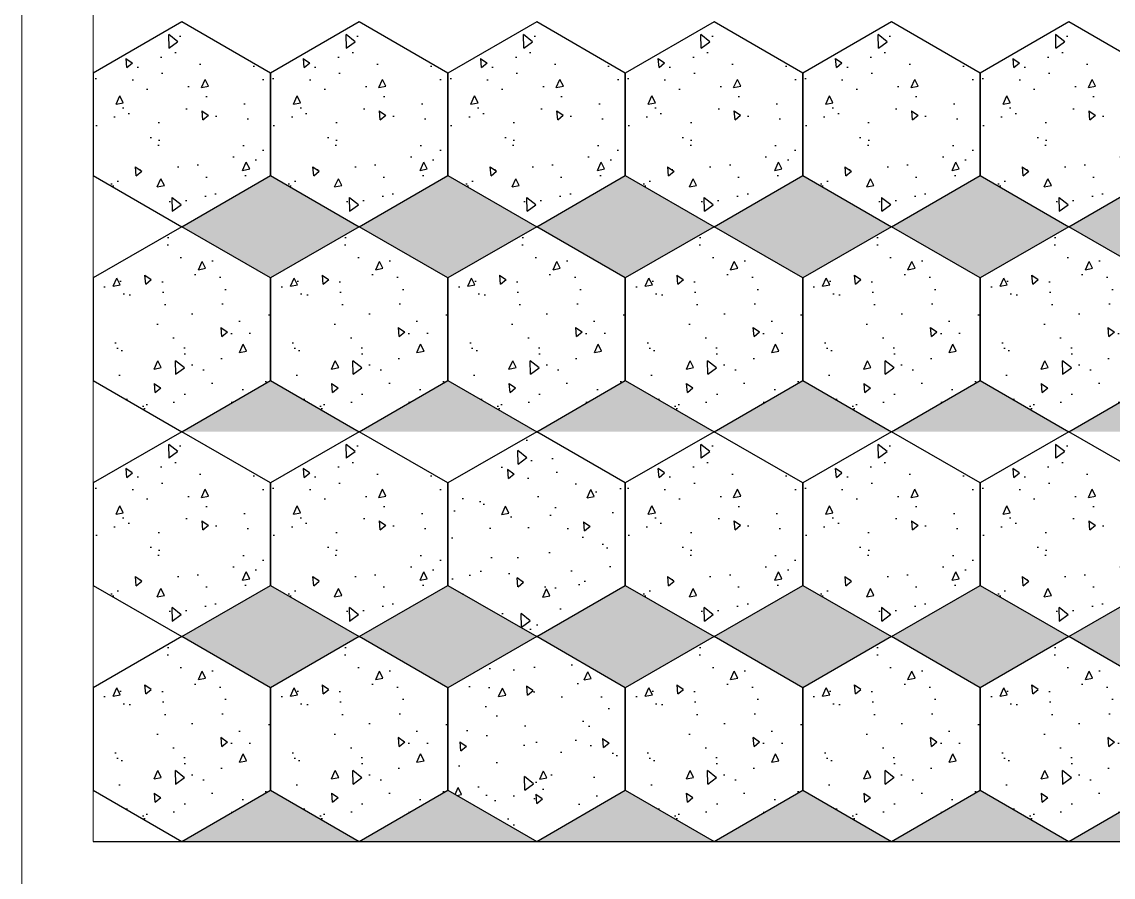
# Model space of a CAD drawing. Header units: millimetres. Extents: x 86441 to 190201, y 16532 to 98188.
# Drawn here: x 152342 to 153489, y 31825 to 32724 of the extents above; entities that cross this region are included whole.
import ezdxf

# ---------------------------------------------------------------- set-up
doc = ezdxf.new("R2010")
doc.units = ezdxf.units.MM
doc.header["$LTSCALE"] = 0.1
pattern_1 = [(95, (64319.13, 0), (70.047325, 58.77669), [9.525, -104.775]), (40, (64319.13, 0), (-80.00923, 55.08836), [7.62, -83.82029]), (145.45144, (64324.96, 4.9), (-9.9619, 113.86505), [8.095, -89.04512]), (91.1842, (64301.17, 17.96), (110.70512, 80.9767), [14.2875, -157.1625]), (141.63556, (64310.39, 24.71), (-3.5433, 171.41338), [12.14251, -133.5678]), (36.18415, (64301.17, 17.96), (-3.5433, 171.41338), [11.42998, -125.72987]), (66, (64314.64, 22.45), (89.75999, 17.447575), [9.525, -104.775]), (11, (64314.64, 22.45), (-43.26996, 86.9706), [7.62, -83.82]), (116.45145, (64322.12, 23.905), (46.49003, 104.41817), [8.095, -89.04497]), (82.5, (64319.126, 0), (-28.802735, 30.986707), [0, -82.804, 0, -85.09, 0, -84.1375]), (52.5, (64319.126, 0), (-11.794864, 59.0435), [0, -48.514, 0, -80.899, 0, -32.0675]), (12.5, (64299.1, -20.026), (49.963932, 45.913098), [0, -31.75, 0, -99.06, 0, -131.445]), (2.5, (64290.12, -29.006), (43.381952, 61.361196), [0, -41.275, 0, -65.786, 0, -93.345])]

msp = doc.modelspace()

# ---------------------------------------------------------------- hatches: boundary and pattern name
at = {"true_color": 0xa19859, "transparency": 33554687}
h = msp.add_hatch(dxfattribs=at)
h.set_pattern_fill('AR-CONC', color=55, scale=0.5, angle=45)
h.set_pattern_definition([(95, (64132.56, 13445.756), (70.047325, 58.77669), [9.525, -104.775]), (40, (64132.56, 13445.76), (-80.00923, 55.08836), [7.62, -83.82029]), (145.45144, (64138.4, 13450.65), (-9.9619, 113.86505), [8.095, -89.04512]), (91.1842, (64114.6, 13463.72), (110.70512, 80.9767), [14.2875, -157.1625]), (141.63556, (64123.82, 13470.46), (-3.5433, 171.41338), [12.14251, -133.5678]), (36.18415, (64114.6, 13463.72), (-3.5433, 171.41338), [11.42998, -125.72987]), (66, (64128.07, 13468.21), (89.75999, 17.447575), [9.525, -104.775]), (11, (64128.07, 13468.21), (-43.26996, 86.9706), [7.62, -83.82]), (116.45145, (64135.55, 13469.66), (46.49003, 104.41817), [8.095, -89.04497]), (82.5, (64132.56, 13445.756), (-28.802735, 30.986707), [0, -82.804, 0, -85.09, 0, -84.1375]), (52.5, (64132.56, 13445.756), (-11.794864, 59.0435), [0, -48.514, 0, -80.899, 0, -32.0675]), (12.5, (64112.533, 13425.73), (49.963932, 45.913098), [0, -31.75, 0, -99.06, 0, -131.445]), (2.5, (64103.55, 13416.75), (43.381952, 61.361196), [0, -41.275, 0, -65.786, 0, -93.345])])
h.paths.add_polyline_path([(152416.7, 32347.2), (152510, 32293.3), (152603.3, 32347.2), (152603.3, 32454.9), (152510, 32508.7), (152416.7, 32454.9)])
h.paths.add_polyline_path([(152416.7, 32562.6), (152510, 32508.7), (152603.3, 32562.6), (152603.3, 32670.3), (152510, 32724.2), (152416.7, 32670.3)])
h = msp.add_hatch(dxfattribs=at)
h.set_pattern_fill('AR-CONC', color=55, scale=0.5, angle=45)
h.set_pattern_definition([(95, (64319.13, 13445.756), (70.047325, 58.77669), [9.525, -104.775]), (40, (64319.13, 13445.76), (-80.00923, 55.08836), [7.62, -83.82029]), (145.45144, (64324.96, 13450.65), (-9.9619, 113.86505), [8.095, -89.04512]), (91.1842, (64301.17, 13463.72), (110.70512, 80.9767), [14.2875, -157.1625]), (141.63556, (64310.39, 13470.46), (-3.5433, 171.41338), [12.14251, -133.5678]), (36.18415, (64301.17, 13463.72), (-3.5433, 171.41338), [11.42998, -125.72987]), (66, (64314.64, 13468.21), (89.75999, 17.447575), [9.525, -104.775]), (11, (64314.64, 13468.21), (-43.26996, 86.9706), [7.62, -83.82]), (116.45145, (64322.12, 13469.66), (46.49003, 104.41817), [8.095, -89.04497]), (82.5, (64319.126, 13445.756), (-28.802735, 30.986707), [0, -82.804, 0, -85.09, 0, -84.1375]), (52.5, (64319.126, 13445.756), (-11.794864, 59.0435), [0, -48.514, 0, -80.899, 0, -32.0675]), (12.5, (64299.1, 13425.73), (49.963932, 45.913098), [0, -31.75, 0, -99.06, 0, -131.445]), (2.5, (64290.12, 13416.75), (43.381952, 61.361196), [0, -41.275, 0, -65.786, 0, -93.345])])
h.paths.add_polyline_path([(152603.3, 32347.2), (152696.6, 32293.3), (152789.9, 32347.2), (152789.9, 32454.9), (152696.6, 32508.7), (152603.3, 32454.9)])
h.paths.add_polyline_path([(152603.3, 32562.6), (152696.6, 32508.7), (152789.9, 32562.6), (152789.9, 32670.3), (152696.6, 32724.2), (152603.3, 32670.3)])
h = msp.add_hatch(dxfattribs=at)
h.set_pattern_fill('AR-CONC', color=55, scale=0.5, angle=45)
h.set_pattern_definition([(95, (64505.694, 13445.756), (70.047325, 58.77669), [9.525, -104.775]), (40, (64505.69, 13445.76), (-80.00923, 55.08836), [7.62, -83.82029]), (145.45144, (64511.53, 13450.65), (-9.9619, 113.86505), [8.095, -89.04512]), (91.1842, (64487.73, 13463.72), (110.70512, 80.9767), [14.2875, -157.1625]), (141.63556, (64496.96, 13470.46), (-3.5433, 171.41338), [12.14251, -133.5678]), (36.18415, (64487.73, 13463.72), (-3.5433, 171.41338), [11.42998, -125.72987]), (66, (64501.204, 13468.21), (89.75999, 17.447575), [9.525, -104.775]), (11, (64501.2, 13468.21), (-43.26996, 86.9706), [7.62, -83.82]), (116.45145, (64508.68, 13469.66), (46.49003, 104.41817), [8.095, -89.04497]), (82.5, (64505.694, 13445.756), (-28.802735, 30.986707), [0, -82.804, 0, -85.09, 0, -84.1375]), (52.5, (64505.694, 13445.756), (-11.794864, 59.0435), [0, -48.514, 0, -80.899, 0, -32.0675]), (12.5, (64485.668, 13425.73), (49.963932, 45.913098), [0, -31.75, 0, -99.06, 0, -131.445]), (2.5, (64476.69, 13416.75), (43.381952, 61.361196), [0, -41.275, 0, -65.786, 0, -93.345])])
h.paths.add_polyline_path([(152789.9, 32347.2), (152883.2, 32293.3), (152976.4, 32347.2), (152976.4, 32454.9), (152883.2, 32508.7), (152789.9, 32454.9)])
h.paths.add_polyline_path([(152789.9, 32562.6), (152883.2, 32508.7), (152976.4, 32562.6), (152976.4, 32670.3), (152883.2, 32724.2), (152789.9, 32670.3)])
h = msp.add_hatch(dxfattribs=at)
h.set_pattern_fill('AR-CONC', color=55, scale=0.5, angle=45)
h.set_pattern_definition([(95, (64692.26, 13445.756), (70.047325, 58.77669), [9.525, -104.775]), (40, (64692.26, 13445.76), (-80.00923, 55.08836), [7.62, -83.82029]), (145.45144, (64698.1, 13450.65), (-9.9619, 113.86505), [8.095, -89.04512]), (91.1842, (64674.3, 13463.72), (110.70512, 80.9767), [14.2875, -157.1625]), (141.63556, (64683.53, 13470.46), (-3.5433, 171.41338), [12.14251, -133.5678]), (36.18415, (64674.3, 13463.72), (-3.5433, 171.41338), [11.42998, -125.72987]), (66, (64687.77, 13468.21), (89.75999, 17.447575), [9.525, -104.775]), (11, (64687.77, 13468.21), (-43.26996, 86.9706), [7.62, -83.82]), (116.45145, (64695.25, 13469.66), (46.49003, 104.41817), [8.095, -89.04497]), (82.5, (64692.26, 13445.756), (-28.802735, 30.986707), [0, -82.804, 0, -85.09, 0, -84.1375]), (52.5, (64692.26, 13445.756), (-11.794864, 59.0435), [0, -48.514, 0, -80.899, 0, -32.0675]), (12.5, (64672.236, 13425.73), (49.963932, 45.913098), [0, -31.75, 0, -99.06, 0, -131.445]), (2.5, (64663.255, 13416.75), (43.381952, 61.361196), [0, -41.275, 0, -65.786, 0, -93.345])])
h.paths.add_polyline_path([(152976.4, 32347.2), (153069.7, 32293.3), (153163, 32347.2), (153163, 32454.9), (153069.7, 32508.7), (152976.4, 32454.9)])
h.paths.add_polyline_path([(152976.4, 32562.6), (153069.7, 32508.7), (153163, 32562.6), (153163, 32670.3), (153069.7, 32724.2), (152976.4, 32670.3)])
h = msp.add_hatch(dxfattribs=at)
h.set_pattern_fill('AR-CONC', color=55, scale=0.5, angle=45)
h.set_pattern_definition([(95, (64878.83, 13445.756), (70.047325, 58.77669), [9.525, -104.775]), (40, (64878.83, 13445.76), (-80.00923, 55.08836), [7.62, -83.82029]), (145.45144, (64884.67, 13450.65), (-9.9619, 113.86505), [8.095, -89.04512]), (91.1842, (64860.87, 13463.72), (110.70512, 80.9767), [14.2875, -157.1625]), (141.63556, (64870.1, 13470.46), (-3.5433, 171.41338), [12.14251, -133.5678]), (36.18415, (64860.87, 13463.72), (-3.5433, 171.41338), [11.42998, -125.72987]), (66, (64874.34, 13468.21), (89.75999, 17.447575), [9.525, -104.775]), (11, (64874.34, 13468.21), (-43.26996, 86.9706), [7.62, -83.82]), (116.45145, (64881.82, 13469.66), (46.49003, 104.41817), [8.095, -89.04497]), (82.5, (64878.83, 13445.756), (-28.802735, 30.986707), [0, -82.804, 0, -85.09, 0, -84.1375]), (52.5, (64878.83, 13445.756), (-11.794864, 59.0435), [0, -48.514, 0, -80.899, 0, -32.0675]), (12.5, (64858.803, 13425.73), (49.963932, 45.913098), [0, -31.75, 0, -99.06, 0, -131.445]), (2.5, (64849.82, 13416.75), (43.381952, 61.361196), [0, -41.275, 0, -65.786, 0, -93.345])])
h.paths.add_polyline_path([(153163, 32347.2), (153256.3, 32293.3), (153349.6, 32347.2), (153349.6, 32454.9), (153256.3, 32508.7), (153163, 32454.9)])
h.paths.add_polyline_path([(153163, 32562.6), (153256.3, 32508.7), (153349.6, 32562.6), (153349.6, 32670.3), (153256.3, 32724.2), (153163, 32670.3)])
h = msp.add_hatch(dxfattribs=at)
h.set_pattern_fill('AR-CONC', color=55, scale=0.5, angle=45)
h.set_pattern_definition([(95, (65065.4, 13445.756), (70.047325, 58.77669), [9.525, -104.775]), (40, (65065.4, 13445.76), (-80.00923, 55.08836), [7.62, -83.82029]), (145.45144, (65071.23, 13450.65), (-9.9619, 113.86505), [8.095, -89.04512]), (91.1842, (65047.44, 13463.72), (110.70512, 80.9767), [14.2875, -157.1625]), (141.63556, (65056.66, 13470.46), (-3.5433, 171.41338), [12.14251, -133.5678]), (36.18415, (65047.44, 13463.72), (-3.5433, 171.41338), [11.42998, -125.72987]), (66, (65060.91, 13468.21), (89.75999, 17.447575), [9.525, -104.775]), (11, (65060.91, 13468.21), (-43.26996, 86.9706), [7.62, -83.82]), (116.45145, (65068.39, 13469.66), (46.49003, 104.41817), [8.095, -89.04497]), (82.5, (65065.397, 13445.756), (-28.802735, 30.986707), [0, -82.804, 0, -85.09, 0, -84.1375]), (52.5, (65065.397, 13445.756), (-11.794864, 59.0435), [0, -48.514, 0, -80.899, 0, -32.0675]), (12.5, (65045.37, 13425.73), (49.963932, 45.913098), [0, -31.75, 0, -99.06, 0, -131.445]), (2.5, (65036.39, 13416.75), (43.381952, 61.361196), [0, -41.275, 0, -65.786, 0, -93.345])])
h.paths.add_polyline_path([(153349.6, 32347.2), (153442.9, 32293.3), (153536.1, 32347.2), (153536.1, 32454.9), (153442.9, 32508.7), (153349.6, 32454.9)])
h.paths.add_polyline_path([(153349.6, 32562.6), (153442.9, 32508.7), (153536.1, 32562.6), (153536.1, 32670.3), (153442.9, 32724.2), (153349.6, 32670.3)])
at = {"true_color": 0xffffff, "transparency": 33554687}
h = msp.add_hatch(color=7, dxfattribs=at)
h.dxf.hatch_style = 1
h.set_gradient(color1=(114, 89, 52), color2=(161, 152, 89))
h.paths.add_polyline_path([(152603.3, 32562.6), (152510, 32508.7), (152603.3, 32454.9), (152696.6, 32508.7)])
h.paths.add_polyline_path([(152603.3, 32347.2), (152510, 32293.3), (152696.6, 32293.3)])
h = msp.add_hatch(color=7, dxfattribs=at)
h.dxf.hatch_style = 1
h.set_gradient(color1=(114, 89, 52), color2=(161, 152, 89))
h.paths.add_polyline_path([(152883.2, 32508.7), (152789.9, 32562.6), (152696.6, 32508.7), (152789.9, 32454.9)])
h.paths.add_polyline_path([(152789.9, 32347.2), (152696.6, 32293.3), (152883.2, 32293.3)])
h = msp.add_hatch(color=7, dxfattribs=at)
h.dxf.hatch_style = 1
h.set_gradient(color1=(114, 89, 52), color2=(161, 152, 89))
h.paths.add_polyline_path([(152976.4, 32562.6), (152883.2, 32508.7), (152976.4, 32454.9), (153069.7, 32508.7)])
h.paths.add_polyline_path([(152976.4, 32347.2), (152883.2, 32293.3), (153069.7, 32293.3)])
h = msp.add_hatch(color=7, dxfattribs=at)
h.dxf.hatch_style = 1
h.set_gradient(color1=(114, 89, 52), color2=(161, 152, 89))
h.paths.add_polyline_path([(153256.3, 32508.7), (153163, 32562.6), (153069.7, 32508.7), (153163, 32454.9)])
h.paths.add_polyline_path([(153163, 32347.2), (153069.7, 32293.3), (153256.3, 32293.3)])
h = msp.add_hatch(color=7, dxfattribs=at)
h.dxf.hatch_style = 1
h.set_gradient(color1=(114, 89, 52), color2=(161, 152, 89))
h.paths.add_polyline_path([(153349.6, 32562.6), (153256.3, 32508.7), (153349.6, 32454.9), (153442.9, 32508.7)])
h.paths.add_polyline_path([(153349.6, 32347.2), (153256.3, 32293.3), (153442.9, 32293.3)])
h = msp.add_hatch(color=7, dxfattribs=at)
h.dxf.hatch_style = 1
h.set_gradient(color1=(114, 89, 52), color2=(161, 152, 89))
h.paths.add_polyline_path([(153629.4, 32508.7), (153536.1, 32562.6), (153442.9, 32508.7), (153536.1, 32454.9)])
h.paths.add_polyline_path([(153536.1, 32347.2), (153442.9, 32293.3), (153629.4, 32293.3)])
at = {"true_color": 0xa19859, "transparency": 33554687}
h = msp.add_hatch(dxfattribs=at)
h.set_pattern_fill('AR-CONC', color=55, scale=0.5, angle=45)
h.set_pattern_definition([(95, (64132.56, 13014.9), (70.047325, 58.77669), [9.525, -104.775]), (40, (64132.56, 13014.9), (-80.00923, 55.08836), [7.62, -83.82029]), (145.45144, (64138.4, 13019.795), (-9.9619, 113.86505), [8.095, -89.04512]), (91.1842, (64114.6, 13032.86), (110.70512, 80.9767), [14.2875, -157.1625]), (141.63556, (64123.82, 13039.6), (-3.5433, 171.41338), [12.14251, -133.5678]), (36.18415, (64114.6, 13032.86), (-3.5433, 171.41338), [11.42998, -125.72987]), (66, (64128.07, 13037.35), (89.75999, 17.447575), [9.525, -104.775]), (11, (64128.07, 13037.35), (-43.26996, 86.9706), [7.62, -83.82]), (116.45145, (64135.55, 13038.8), (46.49003, 104.41817), [8.095, -89.04497]), (82.5, (64132.56, 13014.897), (-28.802735, 30.986707), [0, -82.804, 0, -85.09, 0, -84.1375]), (52.5, (64132.56, 13014.897), (-11.794864, 59.0435), [0, -48.514, 0, -80.899, 0, -32.0675]), (12.5, (64112.533, 12994.87), (49.963932, 45.913098), [0, -31.75, 0, -99.06, 0, -131.445]), (2.5, (64103.55, 12985.89), (43.381952, 61.361196), [0, -41.275, 0, -65.786, 0, -93.345])])
h.paths.add_polyline_path([(152416.7, 31916.3), (152510, 31862.5), (152603.3, 31916.3), (152603.3, 32024), (152510, 32077.9), (152416.7, 32024)])
h.paths.add_polyline_path([(152416.7, 32131.7), (152510, 32077.9), (152603.3, 32131.7), (152603.3, 32239.5), (152510, 32293.3), (152416.7, 32239.5)])
h = msp.add_hatch(dxfattribs=at)
h.set_pattern_fill('AR-CONC', color=55, scale=0.5, angle=45)
h.set_pattern_definition([(95, (64319.13, 13014.9), (70.047325, 58.77669), [9.525, -104.775]), (40, (64319.13, 13014.9), (-80.00923, 55.08836), [7.62, -83.82029]), (145.45144, (64324.96, 13019.795), (-9.9619, 113.86505), [8.095, -89.04512]), (91.1842, (64301.17, 13032.86), (110.70512, 80.9767), [14.2875, -157.1625]), (141.63556, (64310.39, 13039.6), (-3.5433, 171.41338), [12.14251, -133.5678]), (36.18415, (64301.17, 13032.86), (-3.5433, 171.41338), [11.42998, -125.72987]), (66, (64314.64, 13037.35), (89.75999, 17.447575), [9.525, -104.775]), (11, (64314.64, 13037.35), (-43.26996, 86.9706), [7.62, -83.82]), (116.45145, (64322.12, 13038.8), (46.49003, 104.41817), [8.095, -89.04497]), (82.5, (64319.126, 13014.897), (-28.802735, 30.986707), [0, -82.804, 0, -85.09, 0, -84.1375]), (52.5, (64319.126, 13014.897), (-11.794864, 59.0435), [0, -48.514, 0, -80.899, 0, -32.0675]), (12.5, (64299.1, 12994.87), (49.963932, 45.913098), [0, -31.75, 0, -99.06, 0, -131.445]), (2.5, (64290.12, 12985.89), (43.381952, 61.361196), [0, -41.275, 0, -65.786, 0, -93.345])])
h.paths.add_polyline_path([(152603.3, 31916.3), (152696.6, 31862.5), (152789.9, 31916.3), (152789.9, 32024), (152696.6, 32077.9), (152603.3, 32024)])
h.paths.add_polyline_path([(152603.3, 32131.7), (152696.6, 32077.9), (152789.9, 32131.7), (152789.9, 32239.5), (152696.6, 32293.3), (152603.3, 32239.5)])
h = msp.add_hatch(dxfattribs=at)
h.set_pattern_fill('AR-CONC', color=55, scale=0.5, angle=45)
h.set_pattern_definition(pattern_1)
h.paths.add_polyline_path([(152789.9, 32131.7), (152883.2, 32077.9), (152976.4, 32131.7), (152976.4, 32239.5), (152883.2, 32293.3), (152789.9, 32239.5)])
h = msp.add_hatch(dxfattribs=at)
h.set_pattern_fill('AR-CONC', color=55, scale=0.5, angle=45)
h.set_pattern_definition([(95, (64692.26, 13014.9), (70.047325, 58.77669), [9.525, -104.775]), (40, (64692.26, 13014.9), (-80.00923, 55.08836), [7.62, -83.82029]), (145.45144, (64698.1, 13019.795), (-9.9619, 113.86505), [8.095, -89.04512]), (91.1842, (64674.3, 13032.86), (110.70512, 80.9767), [14.2875, -157.1625]), (141.63556, (64683.53, 13039.6), (-3.5433, 171.41338), [12.14251, -133.5678]), (36.18415, (64674.3, 13032.86), (-3.5433, 171.41338), [11.42998, -125.72987]), (66, (64687.77, 13037.35), (89.75999, 17.447575), [9.525, -104.775]), (11, (64687.77, 13037.35), (-43.26996, 86.9706), [7.62, -83.82]), (116.45145, (64695.25, 13038.8), (46.49003, 104.41817), [8.095, -89.04497]), (82.5, (64692.26, 13014.897), (-28.802735, 30.986707), [0, -82.804, 0, -85.09, 0, -84.1375]), (52.5, (64692.26, 13014.897), (-11.794864, 59.0435), [0, -48.514, 0, -80.899, 0, -32.0675]), (12.5, (64672.236, 12994.87), (49.963932, 45.913098), [0, -31.75, 0, -99.06, 0, -131.445]), (2.5, (64663.255, 12985.89), (43.381952, 61.361196), [0, -41.275, 0, -65.786, 0, -93.345])])
h.paths.add_polyline_path([(152976.4, 31916.3), (153069.7, 31862.5), (153163, 31916.3), (153163, 32024), (153069.7, 32077.9), (152976.4, 32024)])
h.paths.add_polyline_path([(152976.4, 32131.7), (153069.7, 32077.9), (153163, 32131.7), (153163, 32239.5), (153069.7, 32293.3), (152976.4, 32239.5)])
h = msp.add_hatch(dxfattribs=at)
h.set_pattern_fill('AR-CONC', color=55, scale=0.5, angle=45)
h.set_pattern_definition([(95, (64878.83, 13014.9), (70.047325, 58.77669), [9.525, -104.775]), (40, (64878.83, 13014.9), (-80.00923, 55.08836), [7.62, -83.82029]), (145.45144, (64884.67, 13019.795), (-9.9619, 113.86505), [8.095, -89.04512]), (91.1842, (64860.87, 13032.86), (110.70512, 80.9767), [14.2875, -157.1625]), (141.63556, (64870.1, 13039.6), (-3.5433, 171.41338), [12.14251, -133.5678]), (36.18415, (64860.87, 13032.86), (-3.5433, 171.41338), [11.42998, -125.72987]), (66, (64874.34, 13037.35), (89.75999, 17.447575), [9.525, -104.775]), (11, (64874.34, 13037.35), (-43.26996, 86.9706), [7.62, -83.82]), (116.45145, (64881.82, 13038.8), (46.49003, 104.41817), [8.095, -89.04497]), (82.5, (64878.83, 13014.897), (-28.802735, 30.986707), [0, -82.804, 0, -85.09, 0, -84.1375]), (52.5, (64878.83, 13014.897), (-11.794864, 59.0435), [0, -48.514, 0, -80.899, 0, -32.0675]), (12.5, (64858.803, 12994.87), (49.963932, 45.913098), [0, -31.75, 0, -99.06, 0, -131.445]), (2.5, (64849.82, 12985.89), (43.381952, 61.361196), [0, -41.275, 0, -65.786, 0, -93.345])])
h.paths.add_polyline_path([(153163, 31916.3), (153256.3, 31862.5), (153349.6, 31916.3), (153349.6, 32024), (153256.3, 32077.9), (153163, 32024)])
h.paths.add_polyline_path([(153163, 32131.7), (153256.3, 32077.9), (153349.6, 32131.7), (153349.6, 32239.5), (153256.3, 32293.3), (153163, 32239.5)])
h = msp.add_hatch(dxfattribs=at)
h.set_pattern_fill('AR-CONC', color=55, scale=0.5, angle=45)
h.set_pattern_definition([(95, (65065.4, 13014.9), (70.047325, 58.77669), [9.525, -104.775]), (40, (65065.4, 13014.9), (-80.00923, 55.08836), [7.62, -83.82029]), (145.45144, (65071.23, 13019.795), (-9.9619, 113.86505), [8.095, -89.04512]), (91.1842, (65047.44, 13032.86), (110.70512, 80.9767), [14.2875, -157.1625]), (141.63556, (65056.66, 13039.6), (-3.5433, 171.41338), [12.14251, -133.5678]), (36.18415, (65047.44, 13032.86), (-3.5433, 171.41338), [11.42998, -125.72987]), (66, (65060.91, 13037.35), (89.75999, 17.447575), [9.525, -104.775]), (11, (65060.91, 13037.35), (-43.26996, 86.9706), [7.62, -83.82]), (116.45145, (65068.39, 13038.8), (46.49003, 104.41817), [8.095, -89.04497]), (82.5, (65065.397, 13014.897), (-28.802735, 30.986707), [0, -82.804, 0, -85.09, 0, -84.1375]), (52.5, (65065.397, 13014.897), (-11.794864, 59.0435), [0, -48.514, 0, -80.899, 0, -32.0675]), (12.5, (65045.37, 12994.87), (49.963932, 45.913098), [0, -31.75, 0, -99.06, 0, -131.445]), (2.5, (65036.39, 12985.89), (43.381952, 61.361196), [0, -41.275, 0, -65.786, 0, -93.345])])
h.paths.add_polyline_path([(153349.6, 31916.3), (153442.9, 31862.5), (153536.1, 31916.3), (153536.1, 32024), (153442.9, 32077.9), (153349.6, 32024)])
h.paths.add_polyline_path([(153349.6, 32131.7), (153442.9, 32077.9), (153536.1, 32131.7), (153536.1, 32239.5), (153442.9, 32293.3), (153349.6, 32239.5)])
at = {"true_color": 0xffffff, "transparency": 33554687}
h = msp.add_hatch(color=7, dxfattribs=at)
h.dxf.hatch_style = 1
h.set_gradient(color1=(114, 89, 52), color2=(161, 152, 89))
h.paths.add_polyline_path([(152603.3, 32131.7), (152510, 32077.9), (152603.3, 32024), (152696.6, 32077.9)])
h.paths.add_polyline_path([(152603.3, 31916.3), (152510, 31862.5), (152696.6, 31862.5)])
h = msp.add_hatch(color=7, dxfattribs=at)
h.dxf.hatch_style = 1
h.set_gradient(color1=(114, 89, 52), color2=(161, 152, 89))
h.paths.add_polyline_path([(152883.2, 32077.9), (152789.9, 32131.7), (152696.6, 32077.9), (152789.9, 32024)])
h.paths.add_polyline_path([(152789.9, 31916.3), (152696.6, 31862.5), (152883.2, 31862.5)])
h = msp.add_hatch(color=7, dxfattribs=at)
h.dxf.hatch_style = 1
h.set_gradient(color1=(114, 89, 52), color2=(161, 152, 89))
h.paths.add_polyline_path([(152976.4, 32131.7), (152883.2, 32077.9), (152976.4, 32024), (153069.7, 32077.9)])
h.paths.add_polyline_path([(152976.4, 31916.3), (152883.2, 31862.5), (153069.7, 31862.5)])
h = msp.add_hatch(color=7, dxfattribs=at)
h.dxf.hatch_style = 1
h.set_gradient(color1=(114, 89, 52), color2=(161, 152, 89))
h.paths.add_polyline_path([(153256.3, 32077.9), (153163, 32131.7), (153069.7, 32077.9), (153163, 32024)])
h.paths.add_polyline_path([(153163, 31916.3), (153069.7, 31862.5), (153256.3, 31862.5)])
h = msp.add_hatch(color=7, dxfattribs=at)
h.dxf.hatch_style = 1
h.set_gradient(color1=(114, 89, 52), color2=(161, 152, 89))
h.paths.add_polyline_path([(153349.6, 32131.7), (153256.3, 32077.9), (153349.6, 32024), (153442.9, 32077.9)])
h.paths.add_polyline_path([(153349.6, 31916.3), (153256.3, 31862.5), (153442.9, 31862.5)])
h = msp.add_hatch(color=7, dxfattribs=at)
h.dxf.hatch_style = 1
h.set_gradient(color1=(114, 89, 52), color2=(161, 152, 89))
h.paths.add_polyline_path([(153629.4, 32077.9), (153536.1, 32131.7), (153442.9, 32077.9), (153536.1, 32024)])
h.paths.add_polyline_path([(153536.1, 31916.3), (153442.9, 31862.5), (153629.4, 31862.5)])
at = {"true_color": 0xa19859, "transparency": 33554687}
h = msp.add_hatch(dxfattribs=at)
h.set_pattern_fill('AR-CONC', color=55, scale=0.5, angle=45)
h.set_pattern_definition(pattern_1)
h.paths.add_polyline_path([(152789.9, 31916.3), (152883.2, 31862.5), (152976.4, 31916.3), (152976.4, 32024), (152883.2, 32077.9), (152789.9, 32024)])

# ---------------------------------------------------------------- linework, layer by layer
at = {"color": 4, "lineweight": 18, "transparency": 33554687}
for p, q in [((152341.7, 36797.5), (152341.7, 29563.5)), ((152416.7, 36797.5), (152416.7, 31862.5)), ((152416.7, 31862.5), (155216.7, 31862.5))]:
    msp.add_line(p, q, dxfattribs=at)
at = {"color": 67, "true_color": 0x727430, "transparency": 33554687}
for p, q in [((152416.7, 31862.5), (153016.7, 31862.5)), ((152789.9, 31862.5), (153389.9, 31862.5)), ((153163, 31862.5), (153763, 31862.5))]:
    msp.add_line(p, q, dxfattribs=at)
at = {"color": 7, "true_color": 0xffffff, "transparency": 33554687}
for points in [[(152510, 32724.2), (152416.7, 32670.3), (152416.7, 32562.6), (152510, 32508.7), (152603.3, 32562.6), (152603.3, 32670.3), (152510, 32724.2)], [(152510, 32724.2), (152416.7, 32670.3), (152416.7, 32562.6), (152510, 32508.7), (152603.3, 32562.6), (152603.3, 32670.3), (152510, 32724.2)], [(152696.6, 32724.2), (152603.3, 32670.3), (152603.3, 32562.6), (152696.6, 32508.7), (152789.9, 32562.6), (152789.9, 32670.3), (152696.6, 32724.2)], [(152696.6, 32724.2), (152603.3, 32670.3), (152603.3, 32562.6), (152696.6, 32508.7), (152789.9, 32562.6), (152789.9, 32670.3), (152696.6, 32724.2)], [(152883.2, 32724.2), (152789.9, 32670.3), (152789.9, 32562.6), (152883.2, 32508.7), (152976.4, 32562.6), (152976.4, 32670.3), (152883.2, 32724.2)], [(152883.2, 32724.2), (152789.9, 32670.3), (152789.9, 32562.6), (152883.2, 32508.7), (152976.4, 32562.6), (152976.4, 32670.3), (152883.2, 32724.2)], [(153069.7, 32724.2), (152976.4, 32670.3), (152976.4, 32562.6), (153069.7, 32508.7), (153163, 32562.6), (153163, 32670.3), (153069.7, 32724.2)], [(153069.7, 32724.2), (152976.4, 32670.3), (152976.4, 32562.6), (153069.7, 32508.7), (153163, 32562.6), (153163, 32670.3), (153069.7, 32724.2)], [(153256.3, 32724.2), (153163, 32670.3), (153163, 32562.6), (153256.3, 32508.7), (153349.6, 32562.6), (153349.6, 32670.3), (153256.3, 32724.2)], [(153256.3, 32724.2), (153163, 32670.3), (153163, 32562.6), (153256.3, 32508.7), (153349.6, 32562.6), (153349.6, 32670.3), (153256.3, 32724.2)], [(153442.9, 32724.2), (153349.6, 32670.3), (153349.6, 32562.6), (153442.9, 32508.7), (153536.1, 32562.6), (153536.1, 32670.3), (153442.9, 32724.2)], [(153442.9, 32724.2), (153349.6, 32670.3), (153349.6, 32562.6), (153442.9, 32508.7), (153536.1, 32562.6), (153536.1, 32670.3), (153442.9, 32724.2)], [(152510, 32508.7), (152416.7, 32454.9), (152416.7, 32347.2), (152510, 32293.3), (152603.3, 32347.2), (152603.3, 32454.9), (152510, 32508.7)], [(152510, 32508.7), (152416.7, 32454.9), (152416.7, 32347.2), (152510, 32293.3), (152603.3, 32347.2), (152603.3, 32454.9), (152510, 32508.7)], [(152696.6, 32508.7), (152603.3, 32454.9), (152603.3, 32347.2), (152696.6, 32293.3), (152789.9, 32347.2), (152789.9, 32454.9), (152696.6, 32508.7)], [(152696.6, 32508.7), (152603.3, 32454.9), (152603.3, 32347.2), (152696.6, 32293.3), (152789.9, 32347.2), (152789.9, 32454.9), (152696.6, 32508.7)], [(152883.2, 32508.7), (152789.9, 32454.9), (152789.9, 32347.2), (152883.2, 32293.3), (152976.4, 32347.2), (152976.4, 32454.9), (152883.2, 32508.7)], [(152883.2, 32508.7), (152789.9, 32454.9), (152789.9, 32347.2), (152883.2, 32293.3), (152976.4, 32347.2), (152976.4, 32454.9), (152883.2, 32508.7)], [(153069.7, 32508.7), (152976.4, 32454.9), (152976.4, 32347.2), (153069.7, 32293.3), (153163, 32347.2), (153163, 32454.9), (153069.7, 32508.7)], [(153069.7, 32508.7), (152976.4, 32454.9), (152976.4, 32347.2), (153069.7, 32293.3), (153163, 32347.2), (153163, 32454.9), (153069.7, 32508.7)], [(153256.3, 32508.7), (153163, 32454.9), (153163, 32347.2), (153256.3, 32293.3), (153349.6, 32347.2), (153349.6, 32454.9), (153256.3, 32508.7)], [(153256.3, 32508.7), (153163, 32454.9), (153163, 32347.2), (153256.3, 32293.3), (153349.6, 32347.2), (153349.6, 32454.9), (153256.3, 32508.7)], [(153442.9, 32508.7), (153349.6, 32454.9), (153349.6, 32347.2), (153442.9, 32293.3), (153536.1, 32347.2), (153536.1, 32454.9), (153442.9, 32508.7)], [(153442.9, 32508.7), (153349.6, 32454.9), (153349.6, 32347.2), (153442.9, 32293.3), (153536.1, 32347.2), (153536.1, 32454.9), (153442.9, 32508.7)], [(152510, 32293.3), (152416.7, 32239.5), (152416.7, 32131.7), (152510, 32077.9), (152603.3, 32131.7), (152603.3, 32239.5), (152510, 32293.3)], [(152510, 32293.3), (152416.7, 32239.5), (152416.7, 32131.7), (152510, 32077.9), (152603.3, 32131.7), (152603.3, 32239.5), (152510, 32293.3)], [(152696.6, 32293.3), (152603.3, 32239.5), (152603.3, 32131.7), (152696.6, 32077.9), (152789.9, 32131.7), (152789.9, 32239.5), (152696.6, 32293.3)], [(152696.6, 32293.3), (152603.3, 32239.5), (152603.3, 32131.7), (152696.6, 32077.9), (152789.9, 32131.7), (152789.9, 32239.5), (152696.6, 32293.3)], [(152883.2, 32293.3), (152789.9, 32239.5), (152789.9, 32131.7), (152883.2, 32077.9), (152976.4, 32131.7), (152976.4, 32239.5), (152883.2, 32293.3)], [(152883.2, 32293.3), (152789.9, 32239.5), (152789.9, 32131.7), (152883.2, 32077.9), (152976.4, 32131.7), (152976.4, 32239.5), (152883.2, 32293.3)], [(153069.7, 32293.3), (152976.4, 32239.5), (152976.4, 32131.7), (153069.7, 32077.9), (153163, 32131.7), (153163, 32239.5), (153069.7, 32293.3)], [(153069.7, 32293.3), (152976.4, 32239.5), (152976.4, 32131.7), (153069.7, 32077.9), (153163, 32131.7), (153163, 32239.5), (153069.7, 32293.3)], [(153256.3, 32293.3), (153163, 32239.5), (153163, 32131.7), (153256.3, 32077.9), (153349.6, 32131.7), (153349.6, 32239.5), (153256.3, 32293.3)], [(153256.3, 32293.3), (153163, 32239.5), (153163, 32131.7), (153256.3, 32077.9), (153349.6, 32131.7), (153349.6, 32239.5), (153256.3, 32293.3)], [(153442.9, 32293.3), (153349.6, 32239.5), (153349.6, 32131.7), (153442.9, 32077.9), (153536.1, 32131.7), (153536.1, 32239.5), (153442.9, 32293.3)], [(153442.9, 32293.3), (153349.6, 32239.5), (153349.6, 32131.7), (153442.9, 32077.9), (153536.1, 32131.7), (153536.1, 32239.5), (153442.9, 32293.3)], [(152510, 32077.9), (152416.7, 32024), (152416.7, 31916.3), (152510, 31862.5), (152603.3, 31916.3), (152603.3, 32024), (152510, 32077.9)], [(152510, 32077.9), (152416.7, 32024), (152416.7, 31916.3), (152510, 31862.5), (152603.3, 31916.3), (152603.3, 32024), (152510, 32077.9)], [(152696.6, 32077.9), (152603.3, 32024), (152603.3, 31916.3), (152696.6, 31862.5), (152789.9, 31916.3), (152789.9, 32024), (152696.6, 32077.9)], [(152696.6, 32077.9), (152603.3, 32024), (152603.3, 31916.3), (152696.6, 31862.5), (152789.9, 31916.3), (152789.9, 32024), (152696.6, 32077.9)], [(152883.2, 32077.9), (152789.9, 32024), (152789.9, 31916.3), (152883.2, 31862.5), (152976.4, 31916.3), (152976.4, 32024), (152883.2, 32077.9)], [(152883.2, 32077.9), (152789.9, 32024), (152789.9, 31916.3), (152883.2, 31862.5), (152976.4, 31916.3), (152976.4, 32024), (152883.2, 32077.9)], [(153069.7, 32077.9), (152976.4, 32024), (152976.4, 31916.3), (153069.7, 31862.5), (153163, 31916.3), (153163, 32024), (153069.7, 32077.9)], [(153069.7, 32077.9), (152976.4, 32024), (152976.4, 31916.3), (153069.7, 31862.5), (153163, 31916.3), (153163, 32024), (153069.7, 32077.9)], [(153256.3, 32077.9), (153163, 32024), (153163, 31916.3), (153256.3, 31862.5), (153349.6, 31916.3), (153349.6, 32024), (153256.3, 32077.9)], [(153256.3, 32077.9), (153163, 32024), (153163, 31916.3), (153256.3, 31862.5), (153349.6, 31916.3), (153349.6, 32024), (153256.3, 32077.9)], [(153442.9, 32077.9), (153349.6, 32024), (153349.6, 31916.3), (153442.9, 31862.5), (153536.1, 31916.3), (153536.1, 32024), (153442.9, 32077.9)], [(153442.9, 32077.9), (153349.6, 32024), (153349.6, 31916.3), (153442.9, 31862.5), (153536.1, 31916.3), (153536.1, 32024), (153442.9, 32077.9)]]:
    msp.add_lwpolyline(points, dxfattribs=at)

doc.saveas('drawing.dxf')
